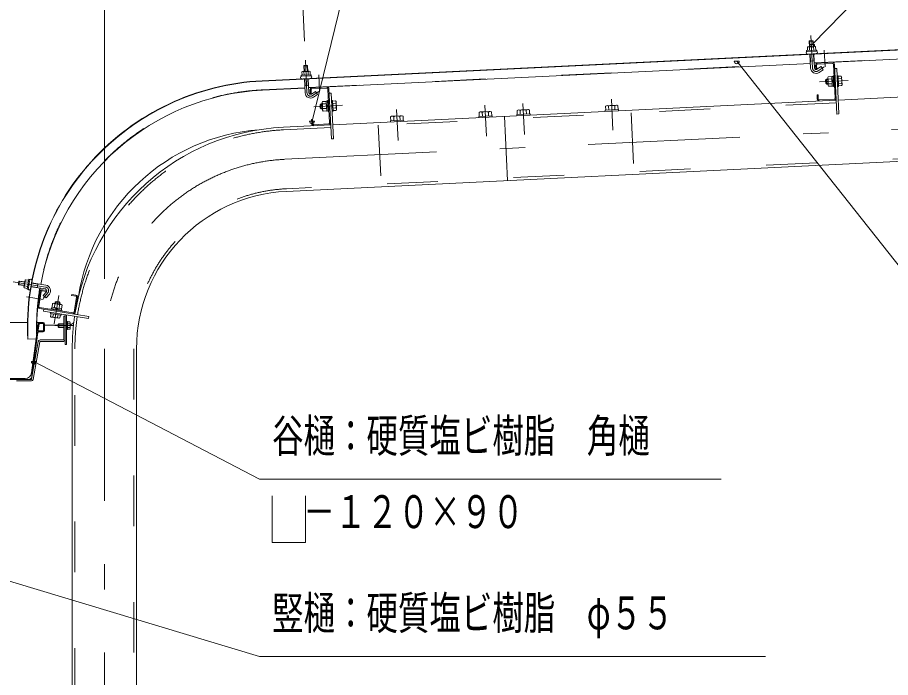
# Model space of a CAD drawing. Units: millimetres, scale not verified. Extents: x -34436 to 34436, y -16161 to 16159.
# Drawn here: x 22341 to 27860, y 8817 to 12990 of the extents above; entities that cross this region are included whole.
import ezdxf
from ezdxf.enums import TextEntityAlignment as Align

# ---------------------------------------------------------------- set-up
doc = ezdxf.new("R2010")
doc.units = ezdxf.units.MM
doc.header["$LTSCALE"] = 80
doc.linetypes.add('USER2', pattern=[10, 4, -6])
doc.linetypes.add('USER3', pattern=[24, 12, -5, 2, -5])
for name, color, linetype, lineweight in [('0-6_2-02BOLD', 7, 'Continuous', 18), ('0-7_2-12HIDDEN', 3, 'USER2', 18), ('0-8_2-22CENTER', 3, 'USER3', 18), ('0-9_2-42THIN', 4, 'Continuous', 18), ('0-A_2-52DIM', 3, 'Continuous', 18)]:
    doc.layers.add(name, color=color, linetype=linetype, lineweight=lineweight)
doc.styles.add('ＭＳ ゴシック', font='')
doc.styles.get('ＭＳ ゴシック').set_extended_font_data('MS Gothic')

msp = doc.modelspace()

# ---------------------------------------------------------------- linework, layer by layer
at = {"layer": '0-6_2-02BOLD'}
for p, q in [((23887.19, 12588.2), (31929.55, 12981.54)), ((27370.96, 12840.83), (27372.69, 12805.63)), ((27377.81, 12700.85), (30550.01, 12856)), ((27348.83, 12781.94), (27347.83, 12802.4)), ((27351.01, 12757.62), (27355.32, 12669.47)), ((27373.78, 12803.67), (27374.77, 12783.2)), ((27379.28, 12670.64), (27374.97, 12758.79)), ((24181.63, 12544.54), (27353.84, 12699.68)), ((27353.11, 12714.52), (27377.09, 12715.7)), ((27398.91, 12695.47), (27493.18, 12700.09)), ((24174.78, 12684.52), (24150.81, 12683.35)), ((24151.64, 12646.08), (24152.65, 12625.62)), ((24178.59, 12626.88), (24177.59, 12647.35)), ((27408.46, 12642.16), (27434.67, 12659.05)), ((27499.89, 12694.01), (27510.36, 12479.87)), ((27507.61, 12667.14), (27520.4, 12667.77)), ((24154.82, 12601.3), (24159.14, 12513.15)), ((24183.11, 12514.32), (24178.8, 12602.47)), ((27490, 12601.23), (27466.81, 12600.09)), ((27489.21, 12617.4), (27497.2, 12617.79)), ((27490.35, 12594.23), (27498.73, 12586.63)), ((27499.12, 12578.64), (27490.73, 12586.24)), ((27497.07, 12620.59), (27503.46, 12620.9)), ((27549.14, 12604.12), (27529.96, 12603.18)), ((30713.56, 12623.71), (27530.17, 12468.02)), ((24157.66, 12543.36), (23890.03, 12530.27)), ((24156.94, 12558.2), (24180.9, 12559.39)), ((24297, 12543.77), (24202.72, 12539.16)), ((24314.19, 12323.54), (24303.71, 12537.69)), ((27457.56, 12568.59), (27465.55, 12568.99)), ((27468.28, 12570.11), (27491.47, 12571.24)), ((27492.2, 12556.25), (27469.02, 12555.11)), ((27531.43, 12573.2), (27550.61, 12574.14)), ((24212.28, 12485.84), (24238.5, 12502.74)), ((24261.38, 12412.28), (24259.82, 12444.24)), ((24270.64, 12443.78), (24293.82, 12444.91)), ((24294.16, 12437.91), (24302.55, 12430.31)), ((24294.56, 12429.92), (24302.94, 12422.31)), ((24332.86, 12465.83), (24326.46, 12465.52)), ((24333.77, 12446.87), (24352.96, 12447.8)), ((27517.38, 12467.39), (24333.99, 12311.7)), ((26079.08, 12405.07), (26077.88, 12429.43)), ((26117.1, 12431.35), (26118.29, 12406.99)), ((26136.71, 12432.31), (26137.89, 12407.95)), ((27504.28, 12473.16), (27410, 12468.55)), ((24295.28, 12414.93), (24272.1, 12413.79)), ((24354.42, 12417.82), (24335.24, 12416.88)), ((24335.98, 12401.88), (24355.18, 12402.83)), ((24758.72, 12364.91), (24759.92, 12340.55)), ((24779.53, 12341.51), (24778.33, 12365.87)), ((25278.85, 12390.35), (25280.04, 12365.99)), ((25319.25, 12367.91), (25318.06, 12392.27)), ((25419.89, 12364.8), (25439.74, 11958.89)), ((25519.75, 12377.72), (25518.55, 12402.07)), ((25557.77, 12403.99), (25558.96, 12379.63)), ((25577.37, 12404.94), (25578.57, 12380.59)), ((25581.3, 12380.73), (25581.69, 12372.74)), ((26140.64, 12408.08), (26141.03, 12400.09)), ((24321.2, 12311.08), (24021.56, 12296.41)), ((24213.82, 12312.24), (24308.1, 12316.84)), ((24698.36, 12337.54), (24698.75, 12329.55)), ((24720.7, 12338.64), (24719.51, 12362.99)), ((24041.42, 11890.5), (30585.67, 12210.57)), ((22389.45, 11319.15), (22409.68, 11315.94)), ((22405.62, 11290.29), (22385.38, 11293.49)), ((22517.03, 11273.64), (22426.47, 11287.99)), ((22430.59, 11311.63), (22520.78, 11297.35)), ((22468.86, 11305.56), (22465.1, 11281.86)), ((22497.55, 11262.15), (22524.41, 11257.89)), ((22483.91, 11257.82), (22469.14, 11164.59)), ((22475.46, 11163.59), (22490.23, 11256.82)), ((22699.87, 11128.05), (22714.63, 11221.29)), ((22720.95, 11220.29), (22706.19, 11127.04)), ((22480.78, 11156.27), (22692.54, 11122.73)), ((22577.72, 11179.01), (22574.09, 11156.08)), ((22577.18, 11181.91), (22578.42, 11189.81)), ((22581.01, 11154.98), (22587.66, 11145.82)), ((22595.57, 11144.57), (22588.91, 11153.73)), ((22603.74, 11151.38), (22607.37, 11174.31)), ((22506.64, 11145.69), (22504.65, 11133.05)), ((22549.07, 11119.53), (22550.07, 11125.86)), ((22567.83, 11116.56), (22564.83, 11097.59)), ((22594.47, 11092.9), (22597.48, 11111.87)), ((22612.31, 11109.52), (22609.3, 11090.54)), ((21976.61, 11062.08), (22403.6, 11062.08)), ((22470.95, 11053.4), (22429.49, 10742.79)), ((22463.61, 11062.08), (22502.11, 11062.08)), ((22471.56, 11012.61), (22476.9, 11052.61)), ((22502.11, 11056.08), (22480.86, 11056.08)), ((22506.11, 11052.08), (22506.11, 11012.08)), ((22512.11, 11012.08), (22512.11, 11052.08)), ((22512.11, 11044.73), (22597.71, 11043.98)), ((22632.91, 11054.08), (22601.71, 11054.08)), ((22671.69, 11053.63), (22657.71, 11053.63)), ((22432.42, 10719.43), (22469.69, 10998.61)), ((22473.65, 11002.08), (22502.11, 11002.08)), ((22502.11, 11008.08), (22475.52, 11008.08)), ((22657.71, 11017.08), (22651.31, 11017.08)), ((22657.71, 11030.53), (22671.69, 11030.53)), ((22405.98, 10955.9), (22465.9, 10958.83)), ((22430.4, 10703.73), (22472.42, 10942.02)), ((22481.48, 10940.43), (22439.46, 10702.14)), ((22630.91, 10951.28), (22483.45, 10951.28)), ((22483.45, 10942.08), (22630.91, 10942.08)), ((22686.9, 10894.9), (22686.9, 7882.9)), ((23093.3, 7882.9), (23093.3, 10894.9)), ((21951.79, 10702.08), (22428.43, 10702.08)), ((21990.38, 10708.08), (22389.84, 10708.08)), ((22428.43, 10692.88), (22334.11, 10692.88))]:
    msp.add_line(p, q, dxfattribs=at)
for points in [[(31713.45, 12912.9), (31932.38, 12923.61), (31929.45, 12983.54), (23887.1, 12590.2)], [(27387.75, 12783.84), (27386.75, 12804.31), (27383.17, 12806.15), (27338.23, 12803.94), (27334.85, 12801.77), (27335.85, 12781.3)], [(27348.71, 12804.46), (27346.99, 12839.67), (27370.96, 12840.83), (27368.87, 12842.74), (27348.89, 12841.77), (27346.99, 12839.67)], [(24139.67, 12624.98), (24138.68, 12645.45), (24142.05, 12647.62), (24187, 12649.83), (24190.57, 12647.98), (24191.58, 12627.52)], [(24176.5, 12649.31), (24174.78, 12684.52), (24172.68, 12686.42), (24152.72, 12685.45), (24150.81, 12683.35), (24152.53, 12648.14)], [(27386.43, 12688.46), (27387.75, 12661.29), (27394.14, 12661.6), (27392.81, 12688.77)], [(27434.67, 12659.05), (27421.68, 12679.22), (27395.47, 12662.34)], [(27520.4, 12667.77), (27534.46, 12380.12), (27521.68, 12379.49), (27506.29, 12694.32)], [(27463.99, 12600.95), (27456, 12600.56), (27450.29, 12594.27), (27451.28, 12574.3), (27457.56, 12568.59), (27456, 12600.56)], [(27469.02, 12555.11), (27466, 12559.79), (27463.54, 12610.14), (27466.08, 12615.09), (27489.26, 12616.23)], [(27500.26, 12555.47), (27492.27, 12555.08), (27489.21, 12617.4)], [(27497.07, 12620.59), (27500.39, 12552.67), (27506.78, 12552.97)], [(27525.96, 12553.91), (27532.36, 12554.23), (27529.03, 12622.15), (27522.64, 12621.84)], [(27529.23, 12618.18), (27548.41, 12619.11), (27551.43, 12614.43), (27553.89, 12564.1), (27551.35, 12559.14), (27532.15, 12558.2)], [(24196.64, 12532.45), (24197.97, 12505.29), (24191.56, 12504.97), (24190.24, 12532.13)], [(24310.1, 12538), (24325.5, 12223.18), (24338.29, 12223.8), (24324.22, 12511.46), (24311.43, 12510.83)], [(24238.5, 12502.74), (24225.5, 12522.9), (24199.28, 12506.02)], [(27403.3, 12474.63), (27401.96, 12501.79), (27395.57, 12501.48), (27396.9, 12474.32)], [(24269.37, 12412.67), (24261.38, 12412.28), (24255.09, 12417.98), (24254.11, 12437.96), (24259.82, 12444.24), (24267.8, 12444.63)], [(24293.09, 12459.91), (24269.9, 12458.77), (24267.36, 12453.81), (24269.82, 12403.48), (24272.84, 12398.79), (24296.02, 12399.93)], [(24304.08, 12399.14), (24296.08, 12398.76), (24293.03, 12461.08), (24301.03, 12461.47)], [(24307.28, 12464.58), (24300.88, 12464.27), (24304.21, 12396.35), (24310.6, 12396.65)], [(24332.86, 12465.83), (24336.18, 12397.91), (24329.78, 12397.59)], [(24355.18, 12402.83), (24357.72, 12407.78), (24355.25, 12458.12), (24352.24, 12462.8), (24333.05, 12461.86)], [(26059.46, 12404.11), (26058.27, 12428.47), (26064.35, 12432.39), (26130.28, 12435.61), (26136.71, 12432.31)], [(24778.33, 12365.87), (24771.91, 12369.17), (24705.99, 12365.95), (24699.91, 12362.03), (24701.09, 12337.68)], [(25341.98, 12361.01), (25341.59, 12369), (25257.69, 12364.9), (25258.08, 12356.91)], [(25260.43, 12365.03), (25259.23, 12389.39), (25265.31, 12393.3), (25331.24, 12396.53), (25337.66, 12393.22), (25338.85, 12368.87)], [(25581.3, 12380.73), (25497.4, 12376.63), (25497.79, 12368.63)], [(25500.13, 12376.76), (25498.95, 12401.11), (25505.03, 12405.03), (25570.96, 12408.25), (25577.37, 12404.94)], [(26140.64, 12408.08), (26056.73, 12403.98), (26057.12, 12395.99)], [(24200.71, 12317.99), (24199.38, 12345.16), (24205.79, 12345.47), (24207.11, 12318.31)], [(24698.36, 12337.54), (24782.26, 12341.65), (24782.65, 12333.66)], [(22348.74, 11300.3), (22347.08, 11302.59), (22350.19, 11322.34), (22352.49, 11324)], [(22383.55, 11294.78), (22348.74, 11300.3), (22352.49, 11324), (22387.31, 11318.49)], [(22411.71, 11328.78), (22391.47, 11331.97), (22388.96, 11328.85), (22381.9, 11284.41), (22383.35, 11280.66), (22403.58, 11277.45)], [(22524.41, 11257.89), (22525.42, 11264.22), (22498.55, 11268.47)], [(22542.21, 11241.57), (22522.57, 11217.32), (22503.92, 11232.43), (22523.55, 11256.67)], [(22709.31, 11228.61), (22682.45, 11232.86), (22683.45, 11239.18), (22710.32, 11234.93)], [(22553.08, 11144.82), (22554.08, 11151.14), (22621.24, 11140.51), (22620.25, 11134.18)], [(22618.48, 11140.94), (22619.72, 11148.84), (22558.1, 11158.61), (22556.84, 11150.7)], [(22559.26, 11158.43), (22562.89, 11181.36), (22568.1, 11183.35), (22617.87, 11175.46), (22622.2, 11171.96), (22618.57, 11149.03)], [(22608.78, 11176.91), (22610.03, 11184.8), (22578.42, 11189.81), (22585.3, 11194.8), (22605.05, 11191.66), (22610.03, 11184.8)], [(22504.64, 11133.05), (22789.1, 11088), (22791.1, 11100.64), (22479.78, 11149.94)], [(22549.07, 11119.53), (22616.24, 11108.89), (22617.24, 11115.22)], [(22609.3, 11090.54), (22604.1, 11088.55), (22554.32, 11096.43), (22550, 11099.93), (22553, 11118.92)], [(22642.11, 11102.08), (22632.91, 11102.08), (22632.91, 10953.28)], [(22651.31, 11109.82), (22651.31, 10922.08), (22642.11, 10922.08), (22642.11, 11111.28)], [(22597.71, 11050.08), (22601.71, 11054.08), (22601.71, 11030.08), (22632.91, 11030.08)], [(22597.71, 11050.08), (22597.71, 11034.08), (22601.71, 11030.08)], [(22657.71, 11017.08), (22657.71, 11067.08), (22651.31, 11067.08)], [(22657.71, 11065.17), (22671.69, 11065.17), (22673.71, 11061.68), (22673.71, 11022.48)], [(22673.71, 11022.48), (22671.69, 11018.99), (22657.71, 11018.99)]]:
    msp.add_lwpolyline(points, dxfattribs=at)
for points in [[(27329.83, 12781), (27330.15, 12774.61), (27394.08, 12777.75), (27393.76, 12784.13)], [(24197.58, 12627.82), (24133.66, 12624.68), (24133.97, 12618.29), (24197.89, 12621.43)], [(22402.65, 11271.51), (22412.66, 11334.72), (22418.99, 11333.72), (22408.96, 11270.51)]]:
    msp.add_lwpolyline(points, close=True, dxfattribs=at)
for centre, radius, start, end in [((27334.54, 12766.81), 8, 92.79938, 272.79938), ((27341.8, 12792.61), 11.5, 58.41574, 118.41574), ((27362.8, 12762.1), 42.99, 75.21204, 110.38795), ((27380.73, 12794.51), 11.5, 67.18425, 127.18425), ((27390.47, 12769.56), 8, 272.8002, 92.80019), ((27399.21, 12689.09), 12.8, 92.79877, 182.79855), ((27493.5, 12693.7), 12.8, 2.8027, 92.80269), ((27493.5, 12693.7), 6.4, 2.8027, 92.80269), ((24145.62, 12636.29), 11.5, 58.41574, 118.41574), ((24166.63, 12605.79), 42.99, 75.21204, 110.38795), ((24184.54, 12638.19), 11.5, 67.18425, 127.18425), ((27389.77, 12671.15), 34.5, 182.79999, 302.79999), ((27389.77, 12671.15), 10.5, 182.79999, 302.79999), ((27399.21, 12689.09), 6.4, 92.79877, 182.79079), ((23963.31, 11032.07), 1560, 92.79997, 182.80008), ((23963.31, 11032.07), 1558, 92.79996, 182.80008), ((24138.35, 12610.49), 8, 92.79938, 272.79938), ((24194.29, 12613.24), 8, 272.8002, 92.80019), ((27475.15, 12608.02), 11.51, 182.80093, 223.52776), ((27506.55, 12587.01), 41.84, 161.77553, 203.82634), ((27540.07, 12611.19), 11.51, 322.07413, 2.80093), ((27510.88, 12587.22), 41.84, 341.77554, 23.82634), ((23963.31, 11032.07), 1500, 92.79996, 169.6111), ((24203.03, 12532.77), 12.8, 92.79877, 182.79855), ((24203.03, 12532.77), 6.4, 92.79877, 182.79079), ((24297.31, 12537.38), 12.8, 2.8027, 92.80269), ((24297.31, 12537.38), 6.4, 2.8027, 92.80269), ((27477.36, 12563.04), 11.51, 142.07411, 182.80093), ((27542.28, 12566.21), 11.51, 2.80093, 43.52777), ((24193.59, 12514.84), 34.5, 182.79999, 302.79999), ((24193.59, 12514.84), 10.5, 182.79999, 302.79999), ((27503.98, 12479.55), 6.4, 272.81155, 2.8027), ((27503.98, 12479.55), 12.8, 272.81155, 2.8027), ((24278.98, 12451.71), 11.51, 182.80093, 223.52776), ((24310.38, 12430.69), 41.84, 161.77553, 203.82634), ((24343.9, 12454.88), 11.51, 322.07413, 2.80093), ((24314.7, 12430.91), 41.84, 341.77554, 23.82634), ((26068.64, 12417.43), 15.14, 52.37167, 92.79999), ((26100.01, 12378.94), 55.12, 71.93568, 113.66429), ((26127.47, 12420.31), 15.13, 92.79999, 133.23114), ((27409.68, 12474.94), 12.8, 182.79791, 272.80046), ((27409.68, 12474.94), 6.4, 182.79079, 272.80046), ((24281.18, 12406.71), 11.51, 142.07411, 182.80093), ((24346.09, 12409.9), 11.51, 2.80093, 43.52777), ((24710.28, 12351), 15.14, 52.37167, 92.79999), ((24741.63, 12312.51), 55.12, 71.93568, 113.66429), ((24769.09, 12353.88), 15.13, 92.79999, 133.23114), ((25269.6, 12378.36), 15.14, 52.37167, 92.79999), ((25300.96, 12339.87), 55.12, 71.93568, 113.66429), ((25328.42, 12381.24), 15.13, 92.79999, 133.23114), ((25509.32, 12390.08), 15.14, 52.37167, 92.79999), ((25540.67, 12351.59), 55.12, 71.93568, 113.66429), ((25568.13, 12392.96), 15.13, 92.79999, 133.23114), ((24213.5, 12318.62), 12.8, 182.79791, 272.80046), ((24213.5, 12318.62), 6.4, 182.79079, 272.80046), ((24307.79, 12323.23), 6.4, 272.81155, 2.8027), ((24307.79, 12323.23), 12.8, 272.81155, 2.8027), ((24090.11, 10894.9), 1403.2, 92.80005, 171.00011), ((23963.31, 11032.07), 1252, 94.35126, 171.14919), ((24090.11, 10894.9), 996.8, 92.80005, 180), ((22427.89, 11299.91), 42.99, 153.41284, 188.58876), ((22399.83, 11324.08), 11.5, 145.38803, 205.38803), ((22424.96, 11328.72), 6.69, 351.00305, 171.00304), ((22393.74, 11285.59), 11.5, 136.61952, 196.61952), ((22415.76, 11273.48), 6.26, 171.00337, 351.00337), ((23963.31, 11032.07), 1500, 170.52794, 182.80006), ((22496.55, 11255.83), 12.8, 80.99878, 170.99857), ((22496.55, 11255.83), 6.4, 81.00534, 170.99736), ((22515.39, 11263.27), 10.5, 321.00548, 81.00546), ((22515.39, 11263.27), 34.5, 321.00006, 81.00246), ((22708.31, 11222.29), 6.4, 350.99568, 81.00534), ((22708.31, 11222.29), 12.8, 350.99689, 80.99942), ((22481.78, 11162.59), 12.8, 170.99464, 260.99464), ((22481.78, 11162.59), 6.4, 170.99344, 260.99344), ((22568.94, 11171.57), 11.51, 40.27335, 81.00017), ((22586.43, 11138.08), 41.84, 59.97212, 102.02293), ((22613.43, 11164.53), 11.51, 81.00017, 121.72699), ((22558.77, 11107.38), 11.51, 261.00017, 301.72699), ((22585.76, 11133.81), 41.84, 239.97212, 282.02293), ((24090.11, 10894.9), 1403.2, 171.52264, 180), ((22693.54, 11129.04), 12.8, 260.99464, 350.98579), ((22693.54, 11129.04), 6.4, 260.99344, 350.98459), ((22480.86, 11052.08), 10, 90, 172.39798), ((22480.86, 11052.08), 4, 90, 172.39577), ((22502.11, 11052.08), 10, 0, 90), ((22502.11, 11052.08), 4, 0, 90), ((22603.25, 11100.33), 11.51, 220.27335, 261.00017), ((22664.44, 11059.4), 9.27, 321.46854, 0), ((22639.67, 11042.08), 34.04, 340.17088, 19.8313), ((22653.25, 11103.5), 60, 289.93993, 316.72618), ((22473.65, 10998.08), 4, 90, 172.39577), ((22475.52, 11012.08), 4, 172.39839, 270), ((22502.11, 11012.08), 4, 270, 0), ((22502.11, 11012.08), 10, 270, 0), ((22664.44, 11024.76), 9.26, 0, 38.5462), ((22483.45, 10940.08), 11.2, 90, 169.99986), ((22483.45, 10940.08), 2, 90, 169.99971), ((22630.91, 10953.28), 2, 270, 0), ((22630.91, 10953.28), 11.2, 270, 0), ((22389.84, 10748.08), 40, 270, 352.39709), ((22412.6, 10722.08), 20, 270, 352.39682), ((22428.43, 10704.08), 2, 270, 349.99971), ((22428.43, 10704.08), 11.2, 270, 350.00003)]:
    msp.add_arc(centre, radius, start, end, dxfattribs=at)
at = {"layer": '0-7_2-12HIDDEN'}
for p, q in [((27377.72, 12702.85), (30549.92, 12858)), ((24181.53, 12546.53), (27353.74, 12701.68)), ((30708.27, 12606.63), (27530.99, 12451.23)), ((23889.94, 12532.27), (24157.55, 12545.36)), ((27518.2, 12450.61), (24334.8, 12294.92)), ((26219.76, 12387.11), (26237.96, 12014.76)), ((24322.03, 12294.29), (24022.38, 12279.64)), ((24621.66, 12308.95), (24639.88, 11936.6)), ((30590.96, 12227.65), (24040.59, 11907.28)), ((22703.71, 7882.9), (22703.71, 10894.9)), ((23076.5, 10894.9), (23076.5, 7882.9))]:
    msp.add_line(p, q, dxfattribs=at)
for centre, radius, start, end in [((23963.31, 11032.07), 1502, 92.79997, 169.61304), ((24090.11, 10894.9), 1386.4, 92.80005, 171.00003), ((24090.11, 10894.9), 1013.6, 92.80005, 180), ((23963.31, 11032.07), 1502, 170.52855, 182.80008), ((24090.11, 10894.9), 1386.4, 171.52901, 180)]:
    msp.add_arc(centre, radius, start, end, dxfattribs=at)
at = {"layer": '0-8_2-22CENTER'}
for p, q in [((27357.18, 12876.84), (27367.3, 12670.05)), ((27447.02, 12677.81), (27441.83, 12784.08)), ((24161, 12720.52), (24171.13, 12513.73)), ((27401.96, 12652.25), (27441.46, 12677.7)), ((24250.85, 12521.49), (24245.64, 12627.76)), ((27410.83, 12582.32), (27592.61, 12591.22)), ((24205.78, 12495.93), (24245.29, 12521.38)), ((24031.48, 12093.46), (30723.49, 12420.75)), ((24214.66, 12426), (24396.44, 12434.91)), ((25296.32, 12434.88), (25305.9, 12239.1)), ((25545.61, 12250.82), (25536.04, 12446.6)), ((26095.36, 12473.95), (26104.94, 12278.18)), ((24746.57, 12211.75), (24736.99, 12407.51)), ((22314.43, 11317.88), (22518.91, 11285.49)), ((22502.6, 11207.08), (22397.51, 11223.72)), ((22532.88, 11249.11), (22503.3, 11212.59)), ((22572.95, 11052.98), (22601.43, 11232.73)), ((22693.71, 11042.08), (22577.71, 11042.08)), ((22890.11, 10894.9), (22890.11, -2009.1))]:
    msp.add_line(p, q, dxfattribs=at)
for centre, radius, start, end in [((27389.77, 12671.15), 22.5, 182.79999, 302.79999), ((24193.59, 12514.84), 22.5, 182.79999, 302.79999), ((24090.11, 10894.9), 1200, 92.80005, 180), ((22515.39, 11263.27), 22.5, 320.99779, 80.99777)]:
    msp.add_arc(centre, radius, start, end, dxfattribs=at)
at = {"layer": '0-9_2-42THIN'}
for p, q in [((27348.89, 12841.76), (27350.71, 12804.56)), ((27370.68, 12805.54), (27368.87, 12842.74)), ((24154.53, 12648.23), (24152.71, 12685.45)), ((24172.68, 12686.42), (24174.5, 12649.22)), ((27452.2, 12596.36), (27464.18, 12596.96)), ((27465.36, 12572.98), (27453.37, 12572.39)), ((24268.01, 12440.64), (24256.01, 12440.04)), ((24257.19, 12416.08), (24269.17, 12416.67)), ((22350.2, 11322.34), (22387, 11316.51)), ((22383.86, 11296.76), (22347.08, 11302.59)), ((22583, 11193.13), (22581.13, 11181.28)), ((22604.83, 11177.53), (22606.71, 11189.38)), ((22598.51, 11050.88), (22632.91, 11050.88)), ((22632.91, 11033.28), (22598.51, 11033.28))]:
    msp.add_line(p, q, dxfattribs=at)
for points in [[(27353.48, 12707.06), (27355.11, 12714.62), (27353, 12757.71)], [(27372.98, 12758.69), (27375.08, 12715.6), (27377.45, 12708.24)], [(24156.83, 12601.39), (24158.93, 12558.3), (24157.3, 12550.75)], [(24181.27, 12551.92), (24178.9, 12559.28), (24176.79, 12602.37)], [(22472.47, 11280.69), (22465.42, 11283.84), (22426.8, 11289.96)], [(22430.23, 11309.66), (22468.54, 11303.59), (22476.24, 11304.4)]]:
    msp.add_lwpolyline(points, dxfattribs=at)
at = {"layer": '0-A_2-52DIM'}
for p, q in [((30030.11, 15550.9), (27364.43, 12819.24)), ((22890.11, 11337.3), (22890.11, 14210.95)), ((24127.79, 13399.72), (24155.14, 12840.38)), ((27380.43, 12819.24), (27348.43, 12819.24)), ((26904.26, 12713.58), (26872.26, 12713.58)), ((24218.76, 12334.98), (24186.76, 12334.98)), ((22460.35, 10816.11), (22428.35, 10816.11)), ((23950.12, 9965.2), (23950.12, 9670.89))]:
    msp.add_line(p, q, dxfattribs=at)
for points in [[(24202.76, 12334.98), (24990.1, 15550.9), (28430.11, 15550.9)], [(26888.26, 12713.58), (28350.1, 10870.9), (32510.1, 10870.9)], [(26790.13, 10070.89), (23870.13, 10070.89), (22444.35, 10816.11)], [(23950.12, 9670.89), (24160.75, 9670.89), (24160.75, 9965.2)], [(21540.16, 9651.73), (23870.13, 8950.89), (27070.13, 8950.89)]]:
    msp.add_lwpolyline(points, dxfattribs=at)
for centre in [(27364.43, 12819.24), (26888.26, 12713.58), (24202.76, 12334.98), (22444.35, 10816.11)]:
    msp.add_arc(centre, 16, 180, 0, dxfattribs=at)

# ---------------------------------------------------------------- texts
at = {"layer": '0-A_2-52DIM', "color": 7, "style": 'ＭＳ ゴシック', "width": 0.7}
for s, p in [('谷樋：硬質塩ビ樹脂\u3000角樋', (23950.12, 10179.32)), ('\u3000－１２０×９０', (23950.12, 9699.31)), ('竪樋：硬質塩ビ樹脂\u3000φ５５', (23950.12, 9059.31))]:
    msp.add_text(s, height=208.4, dxfattribs=at).set_placement(p, align=Align.BOTTOM_LEFT)

doc.saveas('drawing.dxf')
